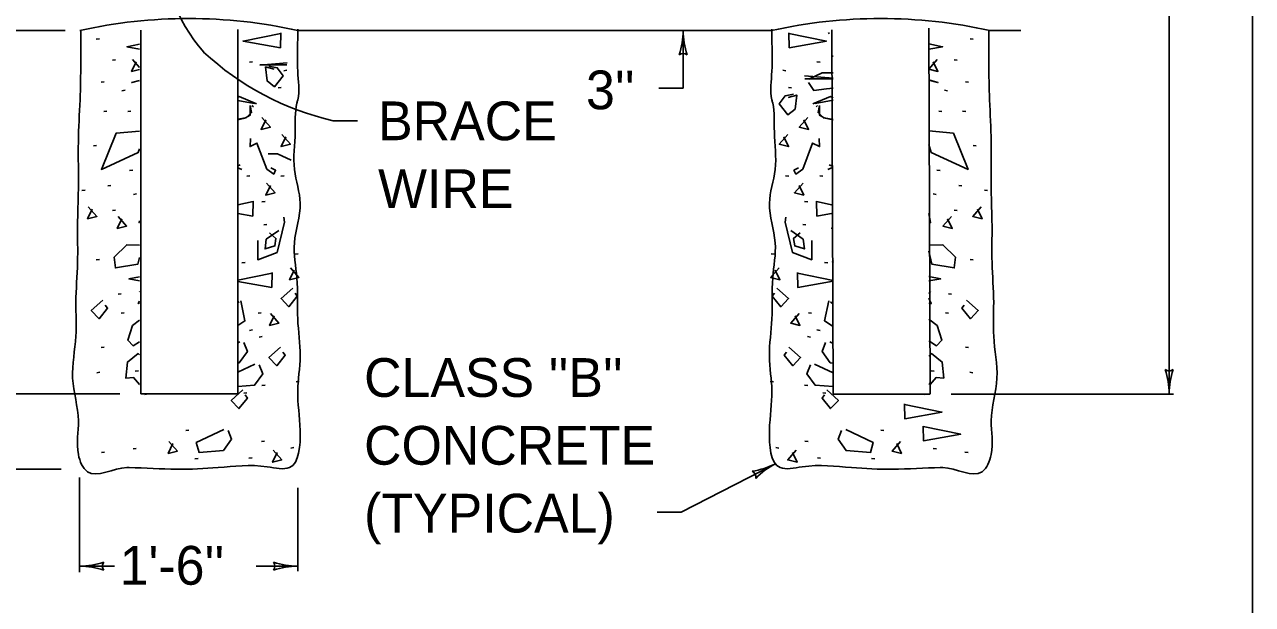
# Model space of a CAD drawing. Extents: x 1007 to 1035.5, y 1000.5 to 1021.5.
# Drawn here: x 1029.17 to 1035.5, y 1005.53 to 1008.52 of the extents above; entities that cross this region are included whole.
import ezdxf

# ---------------------------------------------------------------- set-up
doc = ezdxf.new("R2010")
doc.units = 0
for name, color, linetype in [('Level 1', 7, 'Continuous'), ('Level 10', 7, 'Continuous'), ('Level 11', 7, 'Continuous')]:
    doc.layers.add(name, color=color, linetype=linetype)

msp = doc.modelspace()

# ---------------------------------------------------------------- linework, layer by layer
at = {"layer": 'Level 1'}
for p, q in [((1035.0711, 1009.6023), (1035.0711, 1006.6257)), ((1029.3777, 1008.4934), (1028.2844, 1008.4934)), ((1029.7678, 1006.618), (1029.7678, 1008.4958)), ((1030.2678, 1006.618), (1030.2678, 1008.4989)), ((1033.0218, 1008.4934), (1030.5763, 1008.4934)), ((1032.5643, 1008.4934), (1032.5643, 1008.1957)), ((1033.3306, 1008.4981), (1033.3381, 1006.6173)), ((1033.8304, 1008.5061), (1033.8379, 1006.6193)), ((1034.3055, 1008.4934), (1034.1454, 1008.4934)), ((1032.5643, 1008.1957), (1032.4393, 1008.1957)), ((1030.885, 1008.0286), (1030.76, 1008.0286)), ((1029.6597, 1006.6184), (1028.9325, 1006.6184)), ((1030.2678, 1006.618), (1029.7678, 1006.618)), ((1030.2599, 1006.6188), (1030.2599, 1006.6167)), ((1033.3381, 1006.6173), (1033.8381, 1006.6173)), ((1035.0924, 1006.6173), (1033.9469, 1006.6173)), ((1028.3042, 1006.2297), (1029.3573, 1006.2297)), ((1032.5545, 1006.0079), (1033.04, 1006.2582)), ((1029.4513, 1006.1864), (1029.4513, 1005.6983)), ((1030.5763, 1006.1345), (1030.5763, 1005.7037)), ((1032.4295, 1006.0079), (1032.5545, 1006.0079)), ((1029.4513, 1005.7297), (1029.6318, 1005.7297)), ((1030.3622, 1005.7297), (1030.5763, 1005.7297))]:
    msp.add_line(p, q, dxfattribs=at)
for points in [[(1030.4888, 1008.4793), (1030.2948, 1008.4393), (1030.4868, 1008.4053), (1030.4888, 1008.4813)], [(1033.1093, 1008.4793), (1033.3033, 1008.4393), (1033.1113, 1008.4053), (1033.1093, 1008.4813)], [(1033.3117, 1008.4788), (1033.3197, 1008.4828)], [(1029.5536, 1008.4505), (1029.5376, 1008.4485)], [(1029.7601, 1008.4231), (1029.6959, 1008.4099), (1029.7601, 1008.3985)], [(1033.8305, 1008.4247), (1033.9022, 1008.4099), (1033.8305, 1008.3972)], [(1034.0445, 1008.4505), (1034.0605, 1008.4485)], [(1030.2702, 1008.3621), (1030.2675, 1008.3618)], [(1033.3279, 1008.3621), (1033.3381, 1008.3608)], [(1029.637, 1008.3425), (1029.621, 1008.3405)], [(1029.7438, 1008.3325), (1029.7198, 1008.2825), (1029.7601, 1008.2926)], [(1029.7601, 1008.3032), (1029.7238, 1008.3445)], [(1030.3438, 1008.3327), (1030.3278, 1008.3307)], [(1030.522, 1008.3277), (1030.3811, 1008.3158)], [(1030.3812, 1008.3162), (1030.5201, 1008.3162)], [(1030.4546, 1008.2937), (1030.4106, 1008.3057), (1030.4186, 1008.2336), (1030.4566, 1008.2036), (1030.5006, 1008.2596), (1030.4706, 1008.3017), (1030.4266, 1008.3097)], [(1033.2543, 1008.3327), (1033.2703, 1008.3307)], [(1033.8305, 1008.2947), (1033.8743, 1008.3445)], [(1033.8543, 1008.3325), (1033.8783, 1008.2825), (1033.8305, 1008.2944)], [(1033.9611, 1008.3425), (1033.9771, 1008.3405)], [(1029.5781, 1008.2296), (1029.5621, 1008.2276)], [(1029.7601, 1008.2367), (1029.7203, 1008.2248), (1029.7601, 1008.2358)], [(1030.5206, 1008.2885), (1030.5046, 1008.2865)], [(1033.0775, 1008.2885), (1033.0935, 1008.2865)], [(1033.1897, 1008.2608), (1033.3381, 1008.2483)], [(1033.3381, 1008.2448), (1033.1917, 1008.2448)], [(1033.2117, 1008.2428), (1033.2817, 1008.2748), (1033.3381, 1008.2748)], [(1033.8305, 1008.2389), (1033.8778, 1008.2248), (1033.8305, 1008.2379)], [(1034.02, 1008.2296), (1034.036, 1008.2276)], [(1029.6861, 1008.1854), (1029.6701, 1008.1834)], [(1030.4912, 1008.2001), (1030.4751, 1008.1981)], [(1033.1057, 1008.1488), (1033.1497, 1008.1608), (1033.1417, 1008.0888), (1033.1037, 1008.0588), (1033.0597, 1008.1148), (1033.0897, 1008.1568), (1033.1337, 1008.1648)], [(1033.1069, 1008.2001), (1033.123, 1008.1981)], [(1033.3381, 1008.1971), (1033.3037, 1008.1928), (1033.2377, 1008.1848), (1033.2097, 1008.2248)], [(1033.912, 1008.1854), (1033.928, 1008.1834)], [(1030.3644, 1008.1148), (1030.2744, 1008.1528), (1030.2675, 1008.1498)], [(1030.3524, 1008.1168), (1030.2675, 1008.1328)], [(1030.2675, 1008.0338), (1030.3104, 1008.0428), (1030.3384, 1008.0708), (1030.3304, 1008.1068)], [(1030.2675, 1008.0357), (1030.3064, 1008.0428), (1030.3304, 1008.0568), (1030.3304, 1008.1068)], [(1030.3404, 1008.1068), (1030.3484, 1008.1008)], [(1033.2337, 1008.1148), (1033.3237, 1008.1528), (1033.3381, 1008.1463)], [(1033.2457, 1008.1168), (1033.3381, 1008.1343)], [(1033.2577, 1008.1068), (1033.2497, 1008.1008)], [(1033.3381, 1008.0322), (1033.2877, 1008.0428), (1033.2597, 1008.0708), (1033.2677, 1008.1068)], [(1033.3381, 1008.0343), (1033.2917, 1008.0428), (1033.2677, 1008.0568), (1033.2677, 1008.1068)], [(1029.5928, 1008.0774), (1029.5768, 1008.0754)], [(1029.7156, 1008.0774), (1029.6995, 1008.0754)], [(1030.4113, 1008.0331), (1030.3873, 1007.9831), (1030.4354, 1007.9951), (1030.3913, 1008.0451)], [(1033.1868, 1008.0331), (1033.2108, 1007.9831), (1033.1627, 1007.9951), (1033.2068, 1008.0451)], [(1033.8825, 1008.0774), (1033.8986, 1008.0754)], [(1034.0053, 1008.0774), (1034.0213, 1008.0754)], [(1029.7601, 1007.9748), (1029.6403, 1007.9648), (1029.5643, 1007.7767), (1029.7543, 1007.8648), (1029.7601, 1007.8827)], [(1033.8305, 1007.9754), (1033.9578, 1007.9648), (1034.0338, 1007.7767), (1033.8438, 1007.8648), (1033.8305, 1007.9058)], [(1030.3324, 1007.9368), (1030.3304, 1007.8948), (1030.3664, 1007.9128), (1030.4164, 1007.7787), (1030.4524, 1007.7527), (1030.4624, 1007.7727), (1030.4384, 1007.7847)], [(1030.5144, 1007.9448), (1030.4904, 1007.8948), (1030.5384, 1007.9068), (1030.4944, 1007.9568)], [(1033.0837, 1007.9448), (1033.1077, 1007.8948), (1033.0597, 1007.9068), (1033.1037, 1007.9568)], [(1033.2657, 1007.9368), (1033.2677, 1007.8948), (1033.2317, 1007.9128), (1033.1817, 1007.7787), (1033.1457, 1007.7527), (1033.1357, 1007.7727), (1033.1597, 1007.7847)], [(1029.5388, 1007.9007), (1029.5228, 1007.8987)], [(1030.5423, 1007.8252), (1030.4723, 1007.8572), (1030.4234, 1007.8572)], [(1034.0593, 1007.9007), (1034.0753, 1007.8987)], [(1030.2804, 1007.8007), (1030.2675, 1007.7951)], [(1030.2675, 1007.7853), (1030.2884, 1007.7767)], [(1033.3337, 1007.7867), (1033.3097, 1007.7767)], [(1033.3177, 1007.8007), (1033.3381, 1007.7919)], [(1029.7254, 1007.7731), (1029.7093, 1007.7711)], [(1030.3292, 1007.7436), (1030.3132, 1007.7416)], [(1030.5058, 1007.7436), (1030.4898, 1007.7416)], [(1033.0923, 1007.7436), (1033.1083, 1007.7416)], [(1033.2689, 1007.7436), (1033.2849, 1007.7416)], [(1033.8727, 1007.7731), (1033.8888, 1007.7711)], [(1029.4799, 1007.67), (1029.4638, 1007.668)], [(1029.6124, 1007.6946), (1029.5964, 1007.6926)], [(1030.4359, 1007.6943), (1030.4119, 1007.6443), (1030.4599, 1007.6563), (1030.4159, 1007.7063)], [(1033.1622, 1007.6943), (1033.1862, 1007.6443), (1033.1382, 1007.6563), (1033.1822, 1007.7063)], [(1033.9857, 1007.6946), (1034.0017, 1007.6926)], [(1034.1182, 1007.67), (1034.1343, 1007.668)], [(1029.745, 1007.6503), (1029.729, 1007.6483)], [(1030.2675, 1007.5502), (1030.3444, 1007.5366), (1030.3464, 1007.6126)], [(1030.3464, 1007.6106), (1030.2675, 1007.5943)], [(1030.4077, 1007.6111), (1030.3917, 1007.6091)], [(1033.1904, 1007.6111), (1033.2064, 1007.6091)], [(1033.3381, 1007.5515), (1033.2537, 1007.5366), (1033.2517, 1007.6126)], [(1033.2517, 1007.6106), (1033.3381, 1007.5928)], [(1033.8531, 1007.6503), (1033.8691, 1007.6483)], [(1029.5166, 1007.5724), (1029.4926, 1007.5224), (1029.5407, 1007.5344), (1029.4966, 1007.5844)], [(1029.637, 1007.5669), (1029.621, 1007.5649)], [(1029.6702, 1007.5226), (1029.6461, 1007.4726), (1029.6942, 1007.4846), (1029.6501, 1007.5346)], [(1033.8305, 1007.5493), (1033.8398, 1007.5026), (1033.8305, 1007.5026)], [(1033.9279, 1007.5226), (1033.952, 1007.4726), (1033.9039, 1007.4846), (1033.948, 1007.5346)], [(1033.9611, 1007.5669), (1033.9771, 1007.5649)], [(1034.0815, 1007.5724), (1034.1055, 1007.5224), (1034.0574, 1007.5344), (1034.1015, 1007.5844)], [(1029.7601, 1007.5118), (1029.7583, 1007.5026), (1029.7601, 1007.5026)], [(1030.2702, 1007.4737), (1030.2675, 1007.4733)], [(1030.3704, 1007.4106), (1030.3704, 1007.3106), (1030.4704, 1007.3486), (1030.5084, 1007.5046), (1030.5044, 1007.5307)], [(1030.4175, 1007.4933), (1030.4014, 1007.4913)], [(1033.2277, 1007.4106), (1033.2277, 1007.3106), (1033.1277, 1007.3486), (1033.0897, 1007.5046), (1033.0937, 1007.5307)], [(1033.1806, 1007.4933), (1033.1967, 1007.4913)], [(1033.3279, 1007.4737), (1033.3381, 1007.4723)], [(1030.4784, 1007.4626), (1030.4144, 1007.4166), (1030.4084, 1007.3666), (1030.4584, 1007.3826), (1030.4644, 1007.4206), (1030.4304, 1007.4506)], [(1033.1197, 1007.4626), (1033.1837, 1007.4166), (1033.1897, 1007.3666), (1033.1397, 1007.3826), (1033.1337, 1007.4206), (1033.1677, 1007.4506)], [(1029.7601, 1007.3868), (1029.6943, 1007.3886), (1029.6303, 1007.3246), (1029.6363, 1007.2686), (1029.7523, 1007.2886), (1029.7601, 1007.3228)], [(1030.5794, 1007.3411), (1030.5634, 1007.3391)], [(1033.0187, 1007.3411), (1033.0347, 1007.3391)], [(1033.8305, 1007.3867), (1033.9038, 1007.3886), (1033.9678, 1007.3246), (1033.9618, 1007.2686), (1033.8458, 1007.2886), (1033.8305, 1007.3557)], [(1029.5536, 1007.3117), (1029.5376, 1007.3097)], [(1030.3046, 1007.2969), (1030.2886, 1007.2949)], [(1033.2935, 1007.2969), (1033.3095, 1007.2949)], [(1033.3381, 1007.294), (1033.335, 1007.2983), (1033.3381, 1007.3062)], [(1034.0445, 1007.3117), (1034.0605, 1007.3097)], [(1029.7601, 1007.2234), (1029.7057, 1007.2123), (1029.7601, 1007.2026)], [(1030.2675, 1007.1993), (1030.4427, 1007.1683), (1030.4447, 1007.2444)], [(1030.4447, 1007.2424), (1030.2675, 1007.2058)], [(1030.5586, 1007.2576), (1030.5346, 1007.2076), (1030.5827, 1007.2196), (1030.5386, 1007.2696)], [(1033.0395, 1007.2576), (1033.0635, 1007.2076), (1033.0154, 1007.2196), (1033.0595, 1007.2696)], [(1033.3381, 1007.2006), (1033.1554, 1007.1683), (1033.1534, 1007.2444)], [(1033.1534, 1007.2424), (1033.3381, 1007.2043)], [(1033.8305, 1007.225), (1033.8924, 1007.2123), (1033.8305, 1007.2013)], [(1030.5504, 1007.1646), (1030.4904, 1007.1106), (1030.5304, 1007.0686), (1030.5744, 1007.1226), (1030.5624, 1007.1386)], [(1033.0477, 1007.1646), (1033.1077, 1007.1106), (1033.0677, 1007.0686), (1033.0237, 1007.1226), (1033.0357, 1007.1386)], [(1029.572, 1007.1023), (1029.512, 1007.0483), (1029.552, 1007.0063), (1029.596, 1007.0603), (1029.584, 1007.0763)], [(1029.6664, 1007.1349), (1029.6504, 1007.1329)], [(1029.7601, 1007.0971), (1029.7542, 1007.0848), (1029.7601, 1007.0863)], [(1029.7601, 1007.1446), (1029.7582, 1007.1468)], [(1030.2675, 1006.9716), (1030.3044, 1006.9951), (1030.2824, 1007.0991)], [(1030.2744, 1007.0931), (1030.2675, 1007.0879)], [(1033.3381, 1006.9668), (1033.2937, 1006.9951), (1033.3157, 1007.0991)], [(1033.3237, 1007.0931), (1033.3381, 1007.0823)], [(1033.8305, 1007.1361), (1033.8399, 1007.1468)], [(1033.8305, 1007.1128), (1033.8439, 1007.0848), (1033.8305, 1007.0882)], [(1033.9317, 1007.1349), (1033.9477, 1007.1329)], [(1034.0261, 1007.1023), (1034.0861, 1007.0483), (1034.0461, 1007.0063), (1034.0021, 1007.0603), (1034.0141, 1007.0763)], [(1029.6812, 1007.0368), (1029.6652, 1007.0348)], [(1030.388, 1007.0368), (1030.372, 1007.0348)], [(1030.4555, 1007.0219), (1030.4315, 1006.9719), (1030.4795, 1006.9839), (1030.4355, 1007.0339)], [(1033.1426, 1007.0219), (1033.1666, 1006.9719), (1033.1186, 1006.9839), (1033.1626, 1007.0339)], [(1033.2101, 1007.0368), (1033.2261, 1007.0348)], [(1033.9169, 1007.0368), (1033.9329, 1007.0348)], [(1029.7601, 1006.9984), (1029.7236, 1006.9714), (1029.6996, 1006.8953), (1029.7276, 1006.8673), (1029.7601, 1006.8879)], [(1033.8305, 1007.0039), (1033.8745, 1006.9714), (1033.8985, 1006.8953), (1033.8705, 1006.8673), (1033.8305, 1006.8928)], [(1030.3438, 1006.9484), (1030.3278, 1006.9464)], [(1030.3929, 1006.9141), (1030.3769, 1006.9121)], [(1033.2052, 1006.9141), (1033.2212, 1006.9121)], [(1033.2543, 1006.9484), (1033.2703, 1006.9464)], [(1029.5781, 1006.8601), (1029.5621, 1006.8581)], [(1030.2771, 1006.887), (1030.2675, 1006.8825)], [(1030.2675, 1006.7783), (1030.2751, 1006.779), (1030.3171, 1006.837), (1030.2991, 1006.883)], [(1030.4883, 1006.8598), (1030.4283, 1006.8058), (1030.4683, 1006.7638), (1030.5123, 1006.8178), (1030.5003, 1006.8338)], [(1033.1098, 1006.8598), (1033.1698, 1006.8058), (1033.1298, 1006.7638), (1033.0858, 1006.8178), (1033.0978, 1006.8338)], [(1033.3381, 1006.7778), (1033.323, 1006.779), (1033.281, 1006.837), (1033.299, 1006.883)], [(1033.321, 1006.887), (1033.3381, 1006.879)], [(1034.02, 1006.8601), (1034.036, 1006.8581)], [(1029.7601, 1006.8205), (1029.7539, 1006.8263), (1029.6979, 1006.7823), (1029.6899, 1006.7003), (1029.7299, 1006.7023), (1029.7599, 1006.6663), (1029.7601, 1006.6663)], [(1030.3558, 1006.7719), (1030.2675, 1006.7308)], [(1033.2423, 1006.7719), (1033.3381, 1006.7273)], [(1033.8305, 1006.8135), (1033.8442, 1006.8263), (1033.9002, 1006.7823), (1033.9082, 1006.7003), (1033.8682, 1006.7023), (1033.8382, 1006.6663), (1033.8305, 1006.6714)], [(1029.5557, 1006.7298), (1029.5397, 1006.7278)], [(1029.7548, 1006.7373), (1029.7388, 1006.7353)], [(1030.2675, 1006.657), (1030.3538, 1006.6639), (1030.3958, 1006.7219), (1030.3778, 1006.7679)], [(1033.3381, 1006.6564), (1033.2443, 1006.6639), (1033.2023, 1006.7219), (1033.2203, 1006.7679)], [(1033.8433, 1006.7373), (1033.8593, 1006.7353)], [(1034.0424, 1006.7298), (1034.0584, 1006.7278)], [(1030.4077, 1006.6638), (1030.3917, 1006.6618)], [(1030.5844, 1006.6833), (1030.5684, 1006.6813)], [(1033.0137, 1006.6833), (1033.0297, 1006.6813)], [(1033.1904, 1006.6638), (1033.2064, 1006.6618)], [(1029.8045, 1006.618), (1029.7885, 1006.616)], [(1030.2934, 1006.639), (1030.2334, 1006.585), (1030.2734, 1006.543), (1030.3174, 1006.597), (1030.3054, 1006.613)], [(1030.3144, 1006.6245), (1030.2984, 1006.6225)], [(1033.3047, 1006.639), (1033.3647, 1006.585), (1033.3247, 1006.543), (1033.2807, 1006.597), (1033.2927, 1006.613)], [(1033.2837, 1006.6245), (1033.2997, 1006.6225)], [(1033.7989, 1006.6173), (1033.8096, 1006.616)], [(1033.7049, 1006.5645), (1033.899, 1006.5245), (1033.7069, 1006.4905), (1033.7049, 1006.5665)], [(1030.0147, 1006.4313), (1029.9987, 1006.4293)], [(1030.1954, 1006.4341), (1030.0534, 1006.3681), (1030.0674, 1006.3161), (1030.1934, 1006.3261), (1030.2354, 1006.3841), (1030.2174, 1006.4301)], [(1033.4027, 1006.4341), (1033.5447, 1006.3681), (1033.5307, 1006.3161), (1033.4047, 1006.3261), (1033.3627, 1006.3841), (1033.3807, 1006.4301)], [(1033.5834, 1006.4313), (1033.5994, 1006.4293)], [(1033.8012, 1006.4503), (1033.9953, 1006.4103), (1033.8032, 1006.3763), (1033.8012, 1006.4523)], [(1029.7438, 1006.3373), (1029.7278, 1006.3353)], [(1029.9324, 1006.3616), (1029.9084, 1006.3116), (1029.9564, 1006.3236), (1029.9124, 1006.3736)], [(1030.4059, 1006.3749), (1030.3899, 1006.3729)], [(1030.5564, 1006.341), (1030.5404, 1006.339)], [(1033.0417, 1006.341), (1033.0577, 1006.339)], [(1033.1922, 1006.3749), (1033.2082, 1006.3729)], [(1033.6657, 1006.3616), (1033.6897, 1006.3116), (1033.6417, 1006.3236), (1033.6857, 1006.3736)], [(1033.8543, 1006.3373), (1033.8703, 1006.3353)], [(1029.5808, 1006.3185), (1029.5648, 1006.3165)], [(1030.0623, 1006.2846), (1030.0463, 1006.2826)], [(1030.3408, 1006.2883), (1030.3248, 1006.2863)], [(1030.4704, 1006.3153), (1030.4464, 1006.2653), (1030.4944, 1006.2773), (1030.4504, 1006.3273)], [(1033.1277, 1006.3153), (1033.1517, 1006.2653), (1033.1037, 1006.2773), (1033.1477, 1006.3273)], [(1033.2573, 1006.2883), (1033.2733, 1006.2863)], [(1033.5358, 1006.2846), (1033.5518, 1006.2826)], [(1034.0173, 1006.3185), (1034.0333, 1006.3165)]]:
    msp.add_lwpolyline(points, dxfattribs=at)
for centre, radius, start, end in [((1030.7458, 1008.9532), 0.8682, 178.41165, 221.08301), ((1030.0152, 1005.9935), 2.5625, 77.31962, 102.68038), ((1033.5829, 1005.9935), 2.5625, 77.31962, 102.68038), ((1032.1734, 1008.4934), 0.3909, 341.34716, 359.99389), ((1032.9553, 1008.4934), 0.3909, 179.98778, 180), ((1032.9553, 1008.4934), 0.3909, 180, 198.66878), ((1031.0836, 1009.4481), 1.456, 227.03674, 257.15757), ((1032.5643, 1008.3448), 0.0313, 48.7746, 130.89129), ((1035.0703, 1006.7679), 0.0313, 228.7746, 310.89129), ((1034.6793, 1006.6193), 0.3909, 0, 18.66878), ((1035.4612, 1006.6193), 0.3909, 161.34716, 179.99389), ((1034.6793, 1006.6193), 0.3909, 359.98778, 0), ((1032.8609, 1006.6057), 0.3909, 278.61591, 297.26264), ((1032.9078, 1006.1901), 0.0313, 346.04335, 68.16004), ((1033.2191, 1005.9107), 0.3909, 117.26875, 135.93753), ((1033.2191, 1005.9107), 0.3909, 117.25653, 117.26875), ((1029.4513, 1006.1206), 0.3909, 269.98778, 270), ((1029.4513, 1006.1206), 0.3909, 270, 288.66878), ((1029.4513, 1005.3387), 0.3909, 71.34716, 89.99389), ((1029.6, 1005.7296), 0.0313, 138.7746, 220.89129), ((1030.4277, 1005.7297), 0.0313, 318.7746, 40.89129), ((1030.5763, 1005.3387), 0.3909, 90, 108.66878), ((1030.5763, 1006.1206), 0.3909, 251.34716, 269.99389), ((1030.5763, 1005.3387), 0.3909, 89.98778, 90)]:
    msp.add_arc(centre, radius, start, end, dxfattribs=at)
for points in [[(1029.4579, 1008.4918), (1029.4579, 1008.4663), (1029.4579, 1008.3266), (1029.4537, 1008.136), (1029.4453, 1007.9198), (1029.4453, 1007.6743), (1029.4411, 1007.4878), (1029.4411, 1007.2973), (1029.4326, 1007.0896), (1029.4326, 1006.916), (1029.4156, 1006.6998), (1029.4453, 1006.4796), (1029.4453, 1006.306), (1029.4918, 1006.217), (1029.6952, 1006.2383), (1029.7079, 1006.2383), (1029.9537, 1006.2298), (1030.1654, 1006.2383), (1030.4196, 1006.2423), (1030.5339, 1006.2383), (1030.5891, 1006.4288), (1030.5763, 1006.6321), (1030.5891, 1006.8143), (1030.5763, 1007.0048), (1030.5721, 1007.2168), (1030.5594, 1007.3988), (1030.5891, 1007.6023), (1030.5594, 1007.7758), (1030.5637, 1007.9708), (1030.5721, 1008.1191), (1030.5763, 1008.136), (1030.5763, 1008.2843), (1030.5763, 1008.4495), (1030.5763, 1008.4918), (1030.5763, 1008.5003)], [(1034.1402, 1008.4918), (1034.1402, 1008.4663), (1034.1402, 1008.3266), (1034.1444, 1008.136), (1034.1528, 1007.9198), (1034.1528, 1007.6743), (1034.157, 1007.4878), (1034.157, 1007.2973), (1034.1655, 1007.0896), (1034.1655, 1006.916), (1034.1825, 1006.6998), (1034.1528, 1006.4796), (1034.1528, 1006.306), (1034.1063, 1006.217), (1033.9029, 1006.2383), (1033.8902, 1006.2383), (1033.6444, 1006.2298), (1033.4327, 1006.2383), (1033.1785, 1006.2423), (1033.0642, 1006.2383), (1033.009, 1006.4288), (1033.0218, 1006.6321), (1033.009, 1006.8143), (1033.0218, 1007.0048), (1033.026, 1007.2168), (1033.0387, 1007.3988), (1033.009, 1007.6023), (1033.0387, 1007.7758), (1033.0344, 1007.9708), (1033.026, 1008.1191), (1033.0218, 1008.136), (1033.0218, 1008.2843), (1033.0218, 1008.4495), (1033.0218, 1008.4918), (1033.0218, 1008.5003)]]:
    msp.add_spline(points, degree=3, dxfattribs=at)
at = {"layer": 'Level 10'}
msp.add_line((1035.5, 1021.5), (1035.5, 1000.5), dxfattribs=at)
at = {"layer": 'Level 11'}
msp.add_lwpolyline([(1007, 1000.5), (1035.5, 1000.5), (1035.5, 1021.5), (1007, 1021.5)], close=True, dxfattribs=at)

# ---------------------------------------------------------------- texts
at = {"layer": 'Level 1'}
for s, p in [("3''", (1032.0632, 1008.0875)), ('BRACE', (1030.9908, 1007.9277)), ('WIRE', (1030.9908, 1007.5777)), ("CLASS ''B''", (1030.9187, 1006.603)), ('CONCRETE', (1030.9187, 1006.253)), ('(TYPICAL)', (1030.9187, 1005.903)), ("1'-6''", (1029.658, 1005.6336))]:
    msp.add_text(s, height=0.2, dxfattribs=at).set_placement(p)

doc.saveas('drawing.dxf')
